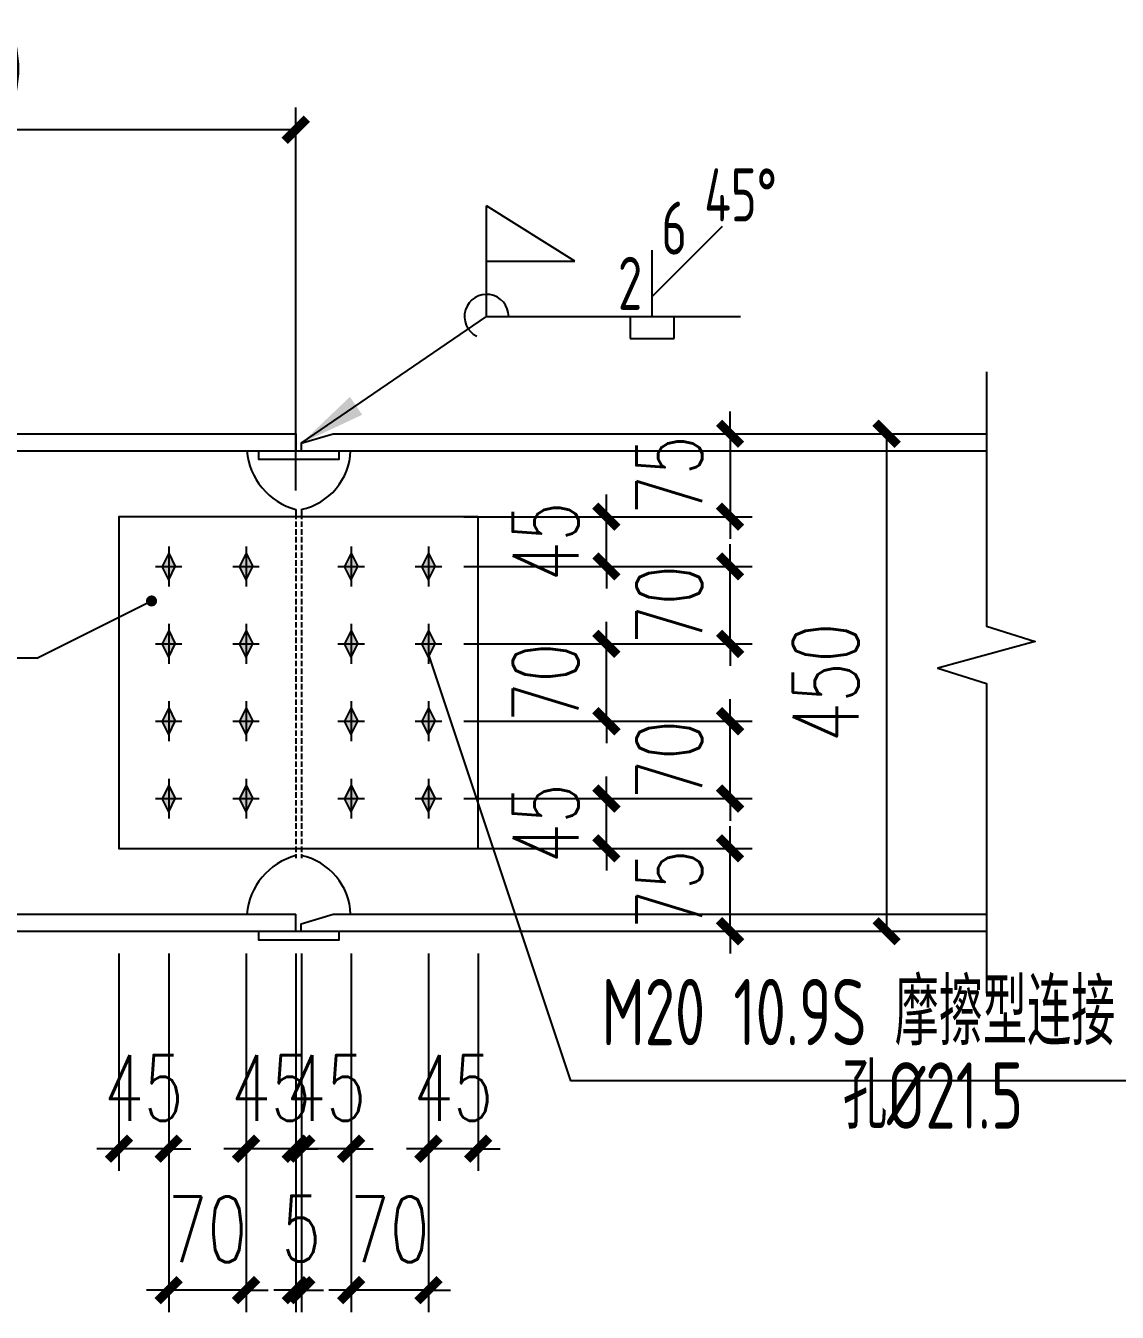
# Model space of a CAD drawing. Extents: x 177291 to 1288761, y 177638 to 322898.
# Drawn here: x 1248242 to 1253180, y 193000 to 198819 of the extents above; entities that cross this region are included whole.
import ezdxf
from ezdxf.enums import TextEntityAlignment as Align

# ---------------------------------------------------------------- set-up
doc = ezdxf.new("R2010")
doc.units = 0
doc.header["$LTSCALE"] = 1000
doc.linetypes.add('DASH', pattern=[0.35, 0.25, -0.1])
for name, color, linetype in [('AXIS', 3, 'Continuous'), ('BOLT', 251, 'Continuous'), ('GL', 150, 'Continuous'), ('GZ', 50, 'Continuous'), ('PZ', 202, 'Continuous'), ('TEXT', 7, 'Continuous'), ('WELD', 7, 'Continuous'), ('YCX', 90, 'Continuous')]:
    doc.layers.add(name, color=color, linetype=linetype)
doc.styles.add('_TCH_DIM_T3', font='SIMPLEX', dxfattribs={"width": 0.705882, "bigfont": 'GBCBIG'})
doc.styles.get("Standard").update_dxf_attribs({"font": 'gbenor.shx', "bigfont": 'gbcbig.shx'})
doc.styles.add('TSSD_Label', font='tssdeng.shx', dxfattribs={"width": 0.7, "bigfont": 'hztxt.shx'})
doc.styles.add('标准字体', font='tssdeng.shx', dxfattribs={"width": 0.7, "bigfont": 'tssdchn.shx'})
doc.dimstyles.new('TCH_100_5', dxfattribs={"dimtxt": 297.5, "dimasz": 100, "dimexe": 100, "dimexo": 100, "dimgap": 126.25, "dimtad": 1, "dimdec": 0, "dimlfac": 0.2, "dimzin": 0, "dimdsep": 46, "dimtxsty": '_TCH_DIM_T3', "dimblk": 'ARCHTICK', "dimcen": 0.09, "dimclrd": 126, "dimclre": 126, "dimclrt": 7, "dimazin": 2, "dimtfac": 1, "dimtdec": 0, "dimtix": 1, "dimtmove": 2, "dimatfit": 3, "dimfxl": 1, "dimtolj": 1, "dimtzin": 0, "dimarcsym": 0})
doc.dimstyles.new('TSSD_LEADER_STYLE_300.0', dxfattribs={"dimtxt": 0.18, "dimasz": 300, "dimexe": 0.18, "dimexo": 0.0625, "dimgap": 0.09, "dimtad": 0, "dimtih": 1, "dimtoh": 1, "dimdec": 4, "dimzin": 0, "dimdsep": 46, "dimtxsty": 'Standard', "dimcen": 0.09, "dimadec": 0, "dimazin": 0, "dimtfac": 1, "dimtdec": 4, "dimtofl": 0, "dimtmove": 0, "dimatfit": 3, "dimfxl": 1, "dimtolj": 1, "dimtzin": 0, "dimarcsym": 0})

# ---------------------------------------------------------------- blocks, each defined once
blk = doc.blocks.new('_WELD002')
at = {"color": 0, "linetype": 'ByBlock'}
for p, q in [((0.5, 1), (0, 1)), ((0.5, 0), (0.5, 1)), ((0, 0), (0.5, 0))]:
    blk.add_line(p, q, dxfattribs=at)
blk = doc.blocks.new('_WELD008')
at = {"color": 0, "linetype": 'ByBlock'}
for p, q in [((0, 0.3), (1.061, 1.361)), ((0, 0), (0, 1))]:
    blk.add_line(p, q, dxfattribs=at)
for tag, p in [('C', (1.286, 1.416)), ('B', (0.288, 0.856)), ('A', (-0.303, -0.009))]:
    blk.add_attdef(tag, text='', height=0.8, dxfattribs=at).set_placement(p, align=Align.CENTER)
blk = doc.blocks.new('_WELD001')
at = {"linetype": 'ByBlock'}
h = blk.add_hatch(color=0, dxfattribs=at)
h.paths.add_polyline_path([(0.8, 0.5), (0, 1), (0, 0.5)], flags=16)
edge = h.paths.add_edge_path()
edge.add_line((0.8, 0.5), (0, 1))
edge.add_line((0, 0.5), (0.8, 0.5))
edge.add_line((0, 0), (0, 1))
at = {"color": 0, "linetype": 'ByBlock'}
for p, q in [((0, 0), (0, 1)), ((0.8, 0.5), (0, 1)), ((0, 0.5), (0.8, 0.5))]:
    blk.add_line(p, q, dxfattribs=at)
blk = doc.blocks.new('_ArchTick')
at = {"color": 0, "linetype": 'ByBlock', "const_width": 0.4}
blk.add_lwpolyline([(-0.5, -0.5), (0.5, 0.5)], dxfattribs=at)
blk = doc.blocks.new('*D1303')
at = {"layer": 'AXIS', "color": 126, "linetype": 'ByBlock', "lineweight": -2, "transparency": 16777216}
for p, q in [((1250063.6, 194623.4), (1250063.6, 193640)), ((1250288.6, 194623.4), (1250288.6, 193640)), ((1250063.6, 193740), (1249963.6, 193740)), ((1250288.6, 193740), (1250063.6, 193740)), ((1250288.6, 193740), (1250388.6, 193740))]:
    blk.add_line(p, q, dxfattribs=at)
at = {"layer": 'Defpoints', "color": 0, "linetype": 'ByBlock', "transparency": 16777216}
for p in [(1250063.6, 194723.4), (1250288.6, 194723.4), (1250063.6, 193740)]:
    blk.add_point(p, dxfattribs=at)
at = {"layer": 'AXIS', "color": 126, "linetype": 'ByBlock', "lineweight": -2, "transparency": 16777216, "xscale": 100, "yscale": 100, "zscale": 100}
blk.add_blockref('_ArchTick', (1250063.6, 193740), dxfattribs=at)
at = {"layer": 'AXIS', "color": 126, "linetype": 'ByBlock', "lineweight": -2, "transparency": 16777216, "xscale": 100, "yscale": 100, "zscale": 100, "rotation": 180}
blk.add_blockref('_ArchTick', (1250288.6, 193740), dxfattribs=at)
at = {"layer": 'AXIS', "color": 7, "linetype": 'ByBlock', "transparency": 16777216, "insert": (1250176.1, 194015), "char_height": 297.5, "attachment_point": 5, "style": '_TCH_DIM_T3'}
blk.add_mtext('\\A1;45', dxfattribs=at)
blk = doc.blocks.new('*D1304')
at = {"layer": 'AXIS', "color": 126, "linetype": 'ByBlock', "lineweight": -2, "transparency": 16777216}
for p, q in [((1249713.6, 194623.4), (1249713.6, 193000.3)), ((1250063.6, 194623.4), (1250063.6, 193000.3)), ((1249713.6, 193100.3), (1249613.6, 193100.3)), ((1250063.6, 193100.3), (1249713.6, 193100.3)), ((1250063.6, 193100.3), (1250163.6, 193100.3))]:
    blk.add_line(p, q, dxfattribs=at)
at = {"layer": 'Defpoints', "color": 0, "linetype": 'ByBlock', "transparency": 16777216}
for p in [(1249713.6, 194723.4), (1250063.6, 194723.4), (1249713.6, 193100.3)]:
    blk.add_point(p, dxfattribs=at)
at = {"layer": 'AXIS', "color": 126, "linetype": 'ByBlock', "lineweight": -2, "transparency": 16777216, "xscale": 100, "yscale": 100, "zscale": 100}
blk.add_blockref('_ArchTick', (1249713.6, 193100.3), dxfattribs=at)
at = {"layer": 'AXIS', "color": 126, "linetype": 'ByBlock', "lineweight": -2, "transparency": 16777216, "xscale": 100, "yscale": 100, "zscale": 100, "rotation": 180}
blk.add_blockref('_ArchTick', (1250063.6, 193100.3), dxfattribs=at)
at = {"layer": 'AXIS', "color": 7, "linetype": 'ByBlock', "transparency": 16777216, "insert": (1249888.6, 193375.3), "char_height": 297.5, "attachment_point": 5, "style": '_TCH_DIM_T3'}
blk.add_mtext('\\A1;70', dxfattribs=at)
blk = doc.blocks.new('*D1305')
at = {"layer": 'AXIS', "color": 126, "linetype": 'ByBlock', "lineweight": -2, "transparency": 16777216}
for p, q in [((1249488.6, 194623.4), (1249488.6, 193640)), ((1249713.6, 194623.4), (1249713.6, 193640)), ((1249488.6, 193740), (1249388.6, 193740)), ((1249713.6, 193740), (1249488.6, 193740)), ((1249713.6, 193740), (1249813.6, 193740))]:
    blk.add_line(p, q, dxfattribs=at)
at = {"layer": 'Defpoints', "color": 0, "linetype": 'ByBlock', "transparency": 16777216}
for p in [(1249488.6, 194723.4), (1249713.6, 194723.4), (1249488.6, 193740)]:
    blk.add_point(p, dxfattribs=at)
at = {"layer": 'AXIS', "color": 126, "linetype": 'ByBlock', "lineweight": -2, "transparency": 16777216, "xscale": 100, "yscale": 100, "zscale": 100}
blk.add_blockref('_ArchTick', (1249488.6, 193740), dxfattribs=at)
at = {"layer": 'AXIS', "color": 126, "linetype": 'ByBlock', "lineweight": -2, "transparency": 16777216, "xscale": 100, "yscale": 100, "zscale": 100, "rotation": 180}
blk.add_blockref('_ArchTick', (1249713.6, 193740), dxfattribs=at)
at = {"layer": 'AXIS', "color": 7, "linetype": 'ByBlock', "transparency": 16777216, "insert": (1249601.1, 194015), "char_height": 297.5, "attachment_point": 5, "style": '_TCH_DIM_T3'}
blk.add_mtext('\\A1;45', dxfattribs=at)
blk = doc.blocks.new('*D1306')
at = {"layer": 'AXIS', "color": 126, "linetype": 'ByBlock', "lineweight": -2, "transparency": 16777216}
for p, q in [((1249463.4, 194623.4), (1249463.4, 193000.3)), ((1249488.6, 194623.4), (1249488.6, 193000.3)), ((1249463.4, 193100.3), (1249363.4, 193100.3)), ((1249488.6, 193100.3), (1249463.4, 193100.3)), ((1249488.6, 193100.3), (1249588.6, 193100.3))]:
    blk.add_line(p, q, dxfattribs=at)
at = {"layer": 'Defpoints', "color": 0, "linetype": 'ByBlock', "transparency": 16777216}
for p in [(1249463.4, 194723.4), (1249488.6, 194723.4), (1249463.4, 193100.3)]:
    blk.add_point(p, dxfattribs=at)
at = {"layer": 'AXIS', "color": 126, "linetype": 'ByBlock', "lineweight": -2, "transparency": 16777216, "xscale": 100, "yscale": 100, "zscale": 100}
blk.add_blockref('_ArchTick', (1249463.4, 193100.3), dxfattribs=at)
at = {"layer": 'AXIS', "color": 126, "linetype": 'ByBlock', "lineweight": -2, "transparency": 16777216, "xscale": 100, "yscale": 100, "zscale": 100, "rotation": 180}
blk.add_blockref('_ArchTick', (1249488.6, 193100.3), dxfattribs=at)
at = {"layer": 'AXIS', "color": 7, "linetype": 'ByBlock', "transparency": 16777216, "insert": (1249488.6, 193378.3), "char_height": 297.5, "attachment_point": 5, "style": '_TCH_DIM_T3'}
blk.add_mtext('\\A1;5', dxfattribs=at)
blk = doc.blocks.new('*D1307')
at = {"layer": 'AXIS', "color": 126, "linetype": 'ByBlock', "lineweight": -2, "transparency": 16777216}
for p, q in [((1249238.4, 194623.4), (1249238.4, 193640)), ((1249463.4, 194623.4), (1249463.4, 193640)), ((1249238.4, 193740), (1249138.4, 193740)), ((1249463.4, 193740), (1249238.4, 193740)), ((1249463.4, 193740), (1249563.4, 193740))]:
    blk.add_line(p, q, dxfattribs=at)
at = {"layer": 'Defpoints', "color": 0, "linetype": 'ByBlock', "transparency": 16777216}
for p in [(1249238.4, 194723.4), (1249463.4, 194723.4), (1249238.4, 193740)]:
    blk.add_point(p, dxfattribs=at)
at = {"layer": 'AXIS', "color": 126, "linetype": 'ByBlock', "lineweight": -2, "transparency": 16777216, "xscale": 100, "yscale": 100, "zscale": 100}
blk.add_blockref('_ArchTick', (1249238.4, 193740), dxfattribs=at)
at = {"layer": 'AXIS', "color": 126, "linetype": 'ByBlock', "lineweight": -2, "transparency": 16777216, "xscale": 100, "yscale": 100, "zscale": 100, "rotation": 180}
blk.add_blockref('_ArchTick', (1249463.4, 193740), dxfattribs=at)
at = {"layer": 'AXIS', "color": 7, "linetype": 'ByBlock', "transparency": 16777216, "insert": (1249350.9, 194015), "char_height": 297.5, "attachment_point": 5, "style": '_TCH_DIM_T3'}
blk.add_mtext('\\A1;45', dxfattribs=at)
blk = doc.blocks.new('*D1308')
at = {"layer": 'AXIS', "color": 126, "linetype": 'ByBlock', "lineweight": -2, "transparency": 16777216}
for p, q in [((1248888.4, 194623.4), (1248888.4, 193000.3)), ((1249238.4, 194623.4), (1249238.4, 193000.3)), ((1248888.4, 193100.3), (1248788.4, 193100.3)), ((1249238.4, 193100.3), (1248888.4, 193100.3)), ((1249238.4, 193100.3), (1249338.4, 193100.3))]:
    blk.add_line(p, q, dxfattribs=at)
at = {"layer": 'Defpoints', "color": 0, "linetype": 'ByBlock', "transparency": 16777216}
for p in [(1248888.4, 194723.4), (1249238.4, 194723.4), (1248888.4, 193100.3)]:
    blk.add_point(p, dxfattribs=at)
at = {"layer": 'AXIS', "color": 126, "linetype": 'ByBlock', "lineweight": -2, "transparency": 16777216, "xscale": 100, "yscale": 100, "zscale": 100}
blk.add_blockref('_ArchTick', (1248888.4, 193100.3), dxfattribs=at)
at = {"layer": 'AXIS', "color": 126, "linetype": 'ByBlock', "lineweight": -2, "transparency": 16777216, "xscale": 100, "yscale": 100, "zscale": 100, "rotation": 180}
blk.add_blockref('_ArchTick', (1249238.4, 193100.3), dxfattribs=at)
at = {"layer": 'AXIS', "color": 7, "linetype": 'ByBlock', "transparency": 16777216, "insert": (1249063.4, 193375.3), "char_height": 297.5, "attachment_point": 5, "style": '_TCH_DIM_T3'}
blk.add_mtext('\\A1;70', dxfattribs=at)
blk = doc.blocks.new('*D1309')
at = {"layer": 'AXIS', "color": 126, "linetype": 'ByBlock', "lineweight": -2, "transparency": 16777216}
for p, q in [((1248663.4, 194623.4), (1248663.4, 193640)), ((1248888.4, 194623.4), (1248888.4, 193640)), ((1248663.4, 193740), (1248563.4, 193740)), ((1248888.4, 193740), (1248663.4, 193740)), ((1248888.4, 193740), (1248988.4, 193740))]:
    blk.add_line(p, q, dxfattribs=at)
at = {"layer": 'Defpoints', "color": 0, "linetype": 'ByBlock', "transparency": 16777216}
for p in [(1248663.4, 194723.4), (1248888.4, 194723.4), (1248663.4, 193740)]:
    blk.add_point(p, dxfattribs=at)
at = {"layer": 'AXIS', "color": 126, "linetype": 'ByBlock', "lineweight": -2, "transparency": 16777216, "xscale": 100, "yscale": 100, "zscale": 100}
blk.add_blockref('_ArchTick', (1248663.4, 193740), dxfattribs=at)
at = {"layer": 'AXIS', "color": 126, "linetype": 'ByBlock', "lineweight": -2, "transparency": 16777216, "xscale": 100, "yscale": 100, "zscale": 100, "rotation": 180}
blk.add_blockref('_ArchTick', (1248888.4, 193740), dxfattribs=at)
at = {"layer": 'AXIS', "color": 7, "linetype": 'ByBlock', "transparency": 16777216, "insert": (1248775.9, 194015), "char_height": 297.5, "attachment_point": 5, "style": '_TCH_DIM_T3'}
blk.add_mtext('\\A1;45', dxfattribs=at)
blk = doc.blocks.new('*D1310')
at = {"layer": 'AXIS', "color": 126, "linetype": 'ByBlock', "lineweight": -2, "transparency": 16777216}
for p, q in [((1246463.4, 197476.8), (1246463.4, 198448.5)), ((1249463.4, 196716.4), (1249463.4, 198448.5)), ((1249463.4, 198348.5), (1246463.4, 198348.5))]:
    blk.add_line(p, q, dxfattribs=at)
at = {"layer": 'Defpoints', "color": 0, "linetype": 'ByBlock', "transparency": 16777216}
for p in [(1246463.4, 198348.5), (1246463.4, 197376.8), (1249463.4, 196616.4)]:
    blk.add_point(p, dxfattribs=at)
at = {"layer": 'AXIS', "color": 126, "linetype": 'ByBlock', "lineweight": -2, "transparency": 16777216, "xscale": 100, "yscale": 100, "zscale": 100, "rotation": 180}
blk.add_blockref('_ArchTick', (1246463.4, 198348.5), dxfattribs=at)
at = {"layer": 'AXIS', "color": 126, "linetype": 'ByBlock', "lineweight": -2, "transparency": 16777216, "xscale": 100, "yscale": 100, "zscale": 100}
blk.add_blockref('_ArchTick', (1249463.4, 198348.5), dxfattribs=at)
at = {"layer": 'AXIS', "color": 7, "linetype": 'ByBlock', "transparency": 16777216, "insert": (1247963.4, 198623.5), "char_height": 297.5, "attachment_point": 5, "style": '_TCH_DIM_T3'}
blk.add_mtext('\\A1;600', dxfattribs=at)
blk = doc.blocks.new('*D1351')
at = {"layer": 'AXIS', "color": 126, "linetype": 'ByBlock', "lineweight": -2, "transparency": 16777216}
for p, q in [((1250792.4, 196973.4), (1252235.9, 196973.4)), ((1252135.9, 196973.4), (1252135.9, 194723.4)), ((1250792.4, 194723.4), (1252235.9, 194723.4))]:
    blk.add_line(p, q, dxfattribs=at)
at = {"layer": 'Defpoints', "color": 0, "linetype": 'ByBlock', "transparency": 16777216}
for p in [(1250692.4, 196973.4), (1250692.4, 194723.4), (1252135.9, 194723.4)]:
    blk.add_point(p, dxfattribs=at)
at = {"layer": 'AXIS', "color": 126, "linetype": 'ByBlock', "lineweight": -2, "transparency": 16777216, "xscale": 100, "yscale": 100, "zscale": 100}
for p, rotation in [((1252135.9, 196973.4), 90), ((1252135.9, 194723.4), 270)]:
    blk.add_blockref('_ArchTick', p, dxfattribs=dict(at, rotation=rotation))
at = {"layer": 'AXIS', "color": 7, "linetype": 'ByBlock', "transparency": 16777216, "insert": (1251860.9, 195848.4), "char_height": 297.5, "attachment_point": 5, "rotation": 90, "style": '_TCH_DIM_T3'}
blk.add_mtext('\\A1;450', dxfattribs=at)
blk = doc.blocks.new('*D1352')
at = {"layer": 'AXIS', "color": 126, "linetype": 'ByBlock', "lineweight": -2, "transparency": 16777216}
for p, q in [((1250868.6, 195323.4), (1250868.6, 195423.4)), ((1250223.6, 195323.4), (1250968.6, 195323.4)), ((1250868.6, 195098.4), (1250868.6, 195323.4)), ((1250196.8, 195098.4), (1250968.6, 195098.4)), ((1250868.6, 195098.4), (1250868.6, 194998.4))]:
    blk.add_line(p, q, dxfattribs=at)
at = {"layer": 'Defpoints', "color": 0, "linetype": 'ByBlock', "transparency": 16777216}
for p in [(1250123.6, 195323.4), (1250868.6, 195323.4), (1250096.8, 195098.4)]:
    blk.add_point(p, dxfattribs=at)
at = {"layer": 'AXIS', "color": 126, "linetype": 'ByBlock', "lineweight": -2, "transparency": 16777216, "xscale": 100, "yscale": 100, "zscale": 100}
for p, rotation in [((1250868.6, 195323.4), 270), ((1250868.6, 195098.4), 90)]:
    blk.add_blockref('_ArchTick', p, dxfattribs=dict(at, rotation=rotation))
at = {"layer": 'AXIS', "color": 7, "linetype": 'ByBlock', "transparency": 16777216, "insert": (1250593.6, 195210.9), "char_height": 297.5, "attachment_point": 5, "rotation": 90, "style": '_TCH_DIM_T3'}
blk.add_mtext('\\A1;45', dxfattribs=at)
blk = doc.blocks.new('*D1353')
at = {"layer": 'AXIS', "color": 126, "linetype": 'ByBlock', "lineweight": -2, "transparency": 16777216}
for p, q in [((1251428.1, 195673.4), (1251428.1, 195773.4)), ((1250223.6, 195673.4), (1251528.1, 195673.4)), ((1251428.1, 195323.4), (1251428.1, 195673.4)), ((1250223.6, 195323.4), (1251528.1, 195323.4)), ((1251428.1, 195323.4), (1251428.1, 195223.4))]:
    blk.add_line(p, q, dxfattribs=at)
at = {"layer": 'Defpoints', "color": 0, "linetype": 'ByBlock', "transparency": 16777216}
for p in [(1250123.6, 195673.4), (1251428.1, 195673.4), (1250123.6, 195323.4)]:
    blk.add_point(p, dxfattribs=at)
at = {"layer": 'AXIS', "color": 126, "linetype": 'ByBlock', "lineweight": -2, "transparency": 16777216, "xscale": 100, "yscale": 100, "zscale": 100}
for p, rotation in [((1251428.1, 195673.4), 270), ((1251428.1, 195323.4), 90)]:
    blk.add_blockref('_ArchTick', p, dxfattribs=dict(at, rotation=rotation))
at = {"layer": 'AXIS', "color": 7, "linetype": 'ByBlock', "transparency": 16777216, "insert": (1251153.1, 195498.4), "char_height": 297.5, "attachment_point": 5, "rotation": 90, "style": '_TCH_DIM_T3'}
blk.add_mtext('\\A1;70', dxfattribs=at)
blk = doc.blocks.new('*D1354')
at = {"layer": 'AXIS', "color": 126, "linetype": 'ByBlock', "lineweight": -2, "transparency": 16777216}
for p, q in [((1250868.6, 196023.4), (1250868.6, 196123.4)), ((1250223.6, 196023.4), (1250968.6, 196023.4)), ((1250868.6, 195673.4), (1250868.6, 196023.4)), ((1250223.6, 195673.4), (1250968.6, 195673.4)), ((1250868.6, 195673.4), (1250868.6, 195573.4))]:
    blk.add_line(p, q, dxfattribs=at)
at = {"layer": 'Defpoints', "color": 0, "linetype": 'ByBlock', "transparency": 16777216}
for p in [(1250123.6, 196023.4), (1250868.6, 196023.4), (1250123.6, 195673.4)]:
    blk.add_point(p, dxfattribs=at)
at = {"layer": 'AXIS', "color": 126, "linetype": 'ByBlock', "lineweight": -2, "transparency": 16777216, "xscale": 100, "yscale": 100, "zscale": 100}
for p, rotation in [((1250868.6, 196023.4), 270), ((1250868.6, 195673.4), 90)]:
    blk.add_blockref('_ArchTick', p, dxfattribs=dict(at, rotation=rotation))
at = {"layer": 'AXIS', "color": 7, "linetype": 'ByBlock', "transparency": 16777216, "insert": (1250593.6, 195848.4), "char_height": 297.5, "attachment_point": 5, "rotation": 90, "style": '_TCH_DIM_T3'}
blk.add_mtext('\\A1;70', dxfattribs=at)
blk = doc.blocks.new('*D1355')
at = {"layer": 'AXIS', "color": 126, "linetype": 'ByBlock', "lineweight": -2, "transparency": 16777216}
for p, q in [((1251428.1, 196373.4), (1251428.1, 196473.4)), ((1250223.6, 196373.4), (1251528.1, 196373.4)), ((1251428.1, 196023.4), (1251428.1, 196373.4)), ((1250223.6, 196023.4), (1251528.1, 196023.4)), ((1251428.1, 196023.4), (1251428.1, 195923.4))]:
    blk.add_line(p, q, dxfattribs=at)
at = {"layer": 'Defpoints', "color": 0, "linetype": 'ByBlock', "transparency": 16777216}
for p in [(1250123.6, 196373.4), (1251428.1, 196373.4), (1250123.6, 196023.4)]:
    blk.add_point(p, dxfattribs=at)
at = {"layer": 'AXIS', "color": 126, "linetype": 'ByBlock', "lineweight": -2, "transparency": 16777216, "xscale": 100, "yscale": 100, "zscale": 100}
for p, rotation in [((1251428.1, 196373.4), 270), ((1251428.1, 196023.4), 90)]:
    blk.add_blockref('_ArchTick', p, dxfattribs=dict(at, rotation=rotation))
at = {"layer": 'AXIS', "color": 7, "linetype": 'ByBlock', "transparency": 16777216, "insert": (1251153.1, 196198.4), "char_height": 297.5, "attachment_point": 5, "rotation": 90, "style": '_TCH_DIM_T3'}
blk.add_mtext('\\A1;70', dxfattribs=at)
blk = doc.blocks.new('*D1356')
at = {"layer": 'AXIS', "color": 126, "linetype": 'ByBlock', "lineweight": -2, "transparency": 16777216}
for p, q in [((1250868.6, 196598.4), (1250868.6, 196698.4)), ((1250223.6, 196598.4), (1250968.6, 196598.4)), ((1250868.6, 196373.4), (1250868.6, 196598.4)), ((1250223.6, 196373.4), (1250968.6, 196373.4)), ((1250868.6, 196373.4), (1250868.6, 196273.4))]:
    blk.add_line(p, q, dxfattribs=at)
at = {"layer": 'Defpoints', "color": 0, "linetype": 'ByBlock', "transparency": 16777216}
for p in [(1250123.6, 196598.4), (1250868.6, 196598.4), (1250123.6, 196373.4)]:
    blk.add_point(p, dxfattribs=at)
at = {"layer": 'AXIS', "color": 126, "linetype": 'ByBlock', "lineweight": -2, "transparency": 16777216, "xscale": 100, "yscale": 100, "zscale": 100}
for p, rotation in [((1250868.6, 196598.4), 270), ((1250868.6, 196373.4), 90)]:
    blk.add_blockref('_ArchTick', p, dxfattribs=dict(at, rotation=rotation))
at = {"layer": 'AXIS', "color": 7, "linetype": 'ByBlock', "transparency": 16777216, "insert": (1250593.6, 196485.9), "char_height": 297.5, "attachment_point": 5, "rotation": 90, "style": '_TCH_DIM_T3'}
blk.add_mtext('\\A1;45', dxfattribs=at)
blk = doc.blocks.new('*D1357')
at = {"layer": 'AXIS', "color": 126, "linetype": 'ByBlock', "lineweight": -2, "transparency": 16777216}
for p, q in [((1251428.1, 196973.4), (1251428.1, 197073.4)), ((1250223.6, 196973.4), (1251528.1, 196973.4)), ((1251428.1, 196973.4), (1251428.1, 196598.4)), ((1250223.6, 196598.4), (1251528.1, 196598.4)), ((1251428.1, 196598.4), (1251428.1, 196498.4))]:
    blk.add_line(p, q, dxfattribs=at)
at = {"layer": 'Defpoints', "color": 0, "linetype": 'ByBlock', "transparency": 16777216}
for p in [(1250123.6, 196973.4), (1250123.6, 196598.4), (1251428.1, 196598.4)]:
    blk.add_point(p, dxfattribs=at)
at = {"layer": 'AXIS', "color": 126, "linetype": 'ByBlock', "lineweight": -2, "transparency": 16777216, "xscale": 100, "yscale": 100, "zscale": 100}
for p, rotation in [((1251428.1, 196973.4), 270), ((1251428.1, 196598.4), 90)]:
    blk.add_blockref('_ArchTick', p, dxfattribs=dict(at, rotation=rotation))
at = {"layer": 'AXIS', "color": 7, "linetype": 'ByBlock', "transparency": 16777216, "insert": (1251153.1, 196785.9), "char_height": 297.5, "attachment_point": 5, "rotation": 90, "style": '_TCH_DIM_T3'}
blk.add_mtext('\\A1;75', dxfattribs=at)
blk = doc.blocks.new('*D1358')
at = {"layer": 'AXIS', "color": 126, "linetype": 'ByBlock', "lineweight": -2, "transparency": 16777216}
for p, q in [((1251428.1, 195098.4), (1251428.1, 195198.4)), ((1250223.6, 195098.4), (1251528.1, 195098.4)), ((1251428.1, 194723.4), (1251428.1, 195098.4)), ((1250223.6, 194723.4), (1251528.1, 194723.4)), ((1251428.1, 194723.4), (1251428.1, 194623.4))]:
    blk.add_line(p, q, dxfattribs=at)
at = {"layer": 'Defpoints', "color": 0, "linetype": 'ByBlock', "transparency": 16777216}
for p in [(1250123.6, 195098.4), (1251428.1, 195098.4), (1250123.6, 194723.4)]:
    blk.add_point(p, dxfattribs=at)
at = {"layer": 'AXIS', "color": 126, "linetype": 'ByBlock', "lineweight": -2, "transparency": 16777216, "xscale": 100, "yscale": 100, "zscale": 100}
for p, rotation in [((1251428.1, 195098.4), 270), ((1251428.1, 194723.4), 90)]:
    blk.add_blockref('_ArchTick', p, dxfattribs=dict(at, rotation=rotation))
at = {"layer": 'AXIS', "color": 7, "linetype": 'ByBlock', "transparency": 16777216, "insert": (1251153.1, 194910.9), "char_height": 297.5, "attachment_point": 5, "rotation": 90, "style": '_TCH_DIM_T3'}
blk.add_mtext('\\A1;75', dxfattribs=at)

msp = doc.modelspace()

# ---------------------------------------------------------------- hatches: boundary and pattern name
at = {"layer": 'BOLT'}
for points in [[(1248888.44, 196433.38), (1248858.44, 196373.38), (1248888.44, 196313.38), (1248918.44, 196373.38)], [(1249238.44, 196433.38), (1249208.44, 196373.38), (1249238.44, 196313.38), (1249268.44, 196373.38)], [(1249713.62, 196433.38), (1249683.62, 196373.38), (1249713.62, 196313.38), (1249743.62, 196373.38)], [(1250063.62, 196433.38), (1250033.62, 196373.38), (1250063.62, 196313.38), (1250093.62, 196373.38)], [(1248888.44, 196083.38), (1248858.44, 196023.38), (1248888.44, 195963.38), (1248918.44, 196023.38)], [(1249238.44, 196083.38), (1249208.44, 196023.38), (1249238.44, 195963.38), (1249268.44, 196023.38)], [(1249713.62, 196083.38), (1249683.62, 196023.38), (1249713.62, 195963.38), (1249743.62, 196023.38)], [(1250063.62, 196083.38), (1250033.62, 196023.38), (1250063.62, 195963.38), (1250093.62, 196023.38)], [(1248888.44, 195733.38), (1248858.44, 195673.38), (1248888.44, 195613.38), (1248918.44, 195673.38)], [(1249238.44, 195733.38), (1249208.44, 195673.38), (1249238.44, 195613.38), (1249268.44, 195673.38)], [(1249713.62, 195733.38), (1249683.62, 195673.38), (1249713.62, 195613.38), (1249743.62, 195673.38)], [(1250063.62, 195733.38), (1250033.62, 195673.38), (1250063.62, 195613.38), (1250093.62, 195673.38)], [(1248888.44, 195383.38), (1248858.44, 195323.38), (1248888.44, 195263.38), (1248918.44, 195323.38)], [(1249238.44, 195383.38), (1249208.44, 195323.38), (1249238.44, 195263.38), (1249268.44, 195323.38)], [(1249713.62, 195383.38), (1249683.62, 195323.38), (1249713.62, 195263.38), (1249743.62, 195323.38)], [(1250063.62, 195383.38), (1250033.62, 195323.38), (1250063.62, 195263.38), (1250093.62, 195323.38)]]:
    msp.add_hatch(color=256, dxfattribs=at).paths.add_polyline_path(points)

# ---------------------------------------------------------------- linework, layer by layer
for p, q in [((1248888.44, 196433.38), (1248858.44, 196373.38)), ((1248888.44, 196463.38), (1248888.44, 196283.38)), ((1248888.44, 196433.38), (1248918.44, 196373.38)), ((1249238.44, 196433.38), (1249208.44, 196373.38)), ((1249238.44, 196463.38), (1249238.44, 196283.38)), ((1249238.44, 196433.38), (1249268.44, 196373.38)), ((1249713.62, 196433.38), (1249683.62, 196373.38)), ((1249713.62, 196463.38), (1249713.62, 196283.38)), ((1249713.62, 196433.38), (1249743.62, 196373.38)), ((1250063.62, 196433.38), (1250033.62, 196373.38)), ((1250063.62, 196463.38), (1250063.62, 196283.38)), ((1250063.62, 196433.38), (1250093.62, 196373.38)), ((1248828.44, 196373.38), (1248948.44, 196373.38)), ((1248888.44, 196313.38), (1248858.44, 196373.38)), ((1248888.44, 196313.38), (1248918.44, 196373.38)), ((1249178.44, 196373.38), (1249298.44, 196373.38)), ((1249238.44, 196313.38), (1249208.44, 196373.38)), ((1249238.44, 196313.38), (1249268.44, 196373.38)), ((1249653.62, 196373.38), (1249773.62, 196373.38)), ((1249713.62, 196313.38), (1249683.62, 196373.38)), ((1249713.62, 196313.38), (1249743.62, 196373.38)), ((1250003.62, 196373.38), (1250123.62, 196373.38)), ((1250063.62, 196313.38), (1250033.62, 196373.38)), ((1250063.62, 196313.38), (1250093.62, 196373.38)), ((1248888.44, 196083.38), (1248858.44, 196023.38)), ((1248888.44, 196113.38), (1248888.44, 195933.38)), ((1248888.44, 196083.38), (1248918.44, 196023.38)), ((1249238.44, 196083.38), (1249208.44, 196023.38)), ((1249238.44, 196113.38), (1249238.44, 195933.38)), ((1249238.44, 196083.38), (1249268.44, 196023.38)), ((1249713.62, 196083.38), (1249683.62, 196023.38)), ((1249713.62, 196113.38), (1249713.62, 195933.38)), ((1249713.62, 196083.38), (1249743.62, 196023.38)), ((1250063.62, 196083.38), (1250033.62, 196023.38)), ((1250063.62, 196113.38), (1250063.62, 195933.38)), ((1250063.62, 196083.38), (1250093.62, 196023.38)), ((1248828.44, 196023.38), (1248948.44, 196023.38)), ((1248888.44, 195963.38), (1248858.44, 196023.38)), ((1248888.44, 195963.38), (1248918.44, 196023.38)), ((1249178.44, 196023.38), (1249298.44, 196023.38)), ((1249238.44, 195963.38), (1249208.44, 196023.38)), ((1249238.44, 195963.38), (1249268.44, 196023.38)), ((1249653.62, 196023.38), (1249773.62, 196023.38)), ((1249713.62, 195963.38), (1249683.62, 196023.38)), ((1249713.62, 195963.38), (1249743.62, 196023.38)), ((1250003.62, 196023.38), (1250123.62, 196023.38)), ((1250063.62, 195963.38), (1250033.62, 196023.38)), ((1250063.62, 195963.38), (1250093.62, 196023.38)), ((1248888.44, 195763.38), (1248888.44, 195583.38)), ((1249238.44, 195763.38), (1249238.44, 195583.38)), ((1249713.62, 195763.38), (1249713.62, 195583.38)), ((1250063.62, 195763.38), (1250063.62, 195583.38)), ((1248888.44, 195733.38), (1248858.44, 195673.38)), ((1248888.44, 195733.38), (1248918.44, 195673.38)), ((1249238.44, 195733.38), (1249208.44, 195673.38)), ((1249238.44, 195733.38), (1249268.44, 195673.38)), ((1249713.62, 195733.38), (1249683.62, 195673.38)), ((1249713.62, 195733.38), (1249743.62, 195673.38)), ((1250063.62, 195733.38), (1250033.62, 195673.38)), ((1250063.62, 195733.38), (1250093.62, 195673.38)), ((1248828.44, 195673.38), (1248948.44, 195673.38)), ((1248888.44, 195613.38), (1248858.44, 195673.38)), ((1248888.44, 195613.38), (1248918.44, 195673.38)), ((1249178.44, 195673.38), (1249298.44, 195673.38)), ((1249238.44, 195613.38), (1249208.44, 195673.38)), ((1249238.44, 195613.38), (1249268.44, 195673.38)), ((1249653.62, 195673.38), (1249773.62, 195673.38)), ((1249713.62, 195613.38), (1249683.62, 195673.38)), ((1249713.62, 195613.38), (1249743.62, 195673.38)), ((1250003.62, 195673.38), (1250123.62, 195673.38)), ((1250063.62, 195613.38), (1250033.62, 195673.38)), ((1250063.62, 195613.38), (1250093.62, 195673.38)), ((1248888.44, 195413.38), (1248888.44, 195233.38)), ((1249238.44, 195413.38), (1249238.44, 195233.38)), ((1249713.62, 195413.38), (1249713.62, 195233.38)), ((1250063.62, 195413.38), (1250063.62, 195233.38)), ((1248888.44, 195383.38), (1248858.44, 195323.38)), ((1248888.44, 195383.38), (1248918.44, 195323.38)), ((1249238.44, 195383.38), (1249208.44, 195323.38)), ((1249238.44, 195383.38), (1249268.44, 195323.38)), ((1249713.62, 195383.38), (1249683.62, 195323.38)), ((1249713.62, 195383.38), (1249743.62, 195323.38)), ((1250063.62, 195383.38), (1250033.62, 195323.38)), ((1250063.62, 195383.38), (1250093.62, 195323.38)), ((1248828.44, 195323.38), (1248948.44, 195323.38)), ((1248888.44, 195263.38), (1248858.44, 195323.38)), ((1248888.44, 195263.38), (1248918.44, 195323.38)), ((1249178.44, 195323.38), (1249298.44, 195323.38)), ((1249238.44, 195263.38), (1249208.44, 195323.38)), ((1249238.44, 195263.38), (1249268.44, 195323.38)), ((1249653.62, 195323.38), (1249773.62, 195323.38)), ((1249713.62, 195263.38), (1249683.62, 195323.38)), ((1249713.62, 195263.38), (1249743.62, 195323.38)), ((1250003.62, 195323.38), (1250123.62, 195323.38)), ((1250063.62, 195263.38), (1250033.62, 195323.38)), ((1250063.62, 195263.38), (1250093.62, 195323.38))]:
    msp.add_line(p, q, dxfattribs=at)
at = {"layer": 'GL'}
for p, q in [((1249488.44, 196930.49), (1249632.85, 196973.38)), ((1249632.85, 196973.38), (1252587.72, 196973.38)), ((1249488.44, 196930.49), (1249488.44, 196896.71)), ((1249488.44, 196896.71), (1252587.72, 196896.71)), ((1249488.62, 196630.93), (1249488.62, 196611.76)), ((1249488.44, 194757.16), (1249632.85, 194800.05)), ((1249488.44, 194723.38), (1249488.44, 194757.16)), ((1249632.85, 194800.05), (1252587.72, 194800.05)), ((1249488.44, 194723.38), (1252587.72, 194723.38))]:
    msp.add_line(p, q, dxfattribs=at)
msp.add_lwpolyline([(1252587.72, 197253.38), (1252587.72, 196103.38), (1252807.72, 196033.38), (1252367.72, 195913.38), (1252587.72, 195843.38), (1252587.72, 194443.38)], dxfattribs=at)
for points in [[(1249658.25, 196896.71), (1249658.25, 196856.71), (1249296.78, 196856.71), (1249296.78, 196896.71)], [(1249658.25, 194723.38), (1249658.25, 194683.38), (1249296.78, 194683.38), (1249296.78, 194723.38)]]:
    msp.add_lwpolyline(points, close=True, dxfattribs=at)
for centre, start, end in [((1249429.46, 196907.09), 282.056439, 357.894179), ((1249429.46, 194789.67), 2.105821, 77.943561)]:
    msp.add_arc(centre, 282.39, start, end, dxfattribs=at)
at = {"layer": 'GZ'}
for p, q in [((1247113.44, 196973.38), (1249463.44, 196973.38)), ((1249463.44, 196973.38), (1249463.44, 196896.71)), ((1247113.44, 196896.71), (1249463.44, 196896.71)), ((1249463.44, 196630.93), (1249463.44, 196611.76)), ((1247113.44, 194800.05), (1249463.44, 194800.05)), ((1249463.44, 194723.38), (1249463.44, 194800.05)), ((1247113.44, 194723.38), (1249463.44, 194723.38))]:
    msp.add_line(p, q, dxfattribs=at)
at = {"layer": 'GZ', "linetype": 'DASH', "ltscale": 0.1}
msp.add_line((1249463.44, 196611.76), (1249463.44, 195053.96), dxfattribs=at)
at = {"layer": 'GZ', "color": 5, "linetype": 'DASH', "ltscale": 0.1}
msp.add_line((1249488.62, 196611.76), (1249488.62, 195053.96), dxfattribs=at)
at = {"layer": 'GZ'}
for centre, start, end in [((1249542.55, 196922.63), 184.918676, 254.825979), ((1249542.55, 194774.13), 105.174021, 175.081324)]:
    msp.add_arc(centre, 302.24, start, end, dxfattribs=at)
at = {"layer": 'PZ'}
msp.add_lwpolyline([(1250288.62, 196598.38), (1248663.44, 196598.38), (1248663.44, 195098.38), (1250288.62, 195098.38)], close=True, dxfattribs=at)
at = {"layer": 'WELD'}
msp.add_line((1250326.51, 197503.76), (1251475.62, 197503.76), dxfattribs=at)
msp.add_arc((1250326.51, 197503.76), 100, 0, 243.380567, dxfattribs=at)
at = {"layer": 'YCX'}
for p, q in [((1248292.58, 195957.92), (1248810.82, 196217.15)), ((1250063.62, 195973.38), (1250706.29, 194046.42)), ((1248292.58, 195957.92), (1247535.08, 195957.92)), ((1253288.21, 194046.42), (1250706.29, 194046.42))]:
    msp.add_line(p, q, dxfattribs=at)
at = {"layer": 'YCX', "const_width": 25}
msp.add_lwpolyline([(1248823.32, 196217.15, -1), (1248798.32, 196217.15, -1)], format="xyb", close=True, dxfattribs=at)

# ---------------------------------------------------------------- block references
at = {"layer": 'WELD'}
ref = msp.add_blockref('_WELD008', (1251075.62, 197503.76), dxfattribs=dict(at, xscale=300.0000001500005, yscale=300.0000001500005, zscale=300.0000001500005))
ref.add_attrib('6', '6', dxfattribs={"height": 240, "style": 'TSSD_Label', "width": 0.7}).set_placement((1251175.62, 197903.76), align=Align.MIDDLE_CENTER)
ref.add_attrib('2', '2', dxfattribs={"height": 240, "style": 'TSSD_Label', "width": 0.7}).set_placement((1250975.62, 197653.76), align=Align.MIDDLE_CENTER)
ref.add_attrib('45%%d', '45%%d', dxfattribs={"height": 240, "style": 'TSSD_Label', "width": 0.7}).set_placement((1251475.62, 198053.76), align=Align.MIDDLE_CENTER)
at = {"layer": 'WELD', "xscale": 500.0000002500008, "yscale": 500.0000002500008, "zscale": 500.0000002500008}
msp.add_blockref('_WELD001', (1250326.51, 197503.76), dxfattribs=at)
at = {"layer": 'WELD', "xscale": 200.0000001000003, "yscale": 200.0000001000003, "zscale": 200.0000001000003, "rotation": 270}
msp.add_blockref('_WELD002', (1250975.62, 197503.76), dxfattribs=at)

# ---------------------------------------------------------------- texts
at = {"layer": 'TEXT', "style": '标准字体', "width": 0.7}
for s, p in [('M20 10.9S 摩擦型连接', (1252008.35, 194118.07)), ('孔%%c21.5', (1252346.16, 193740.57))]:
    msp.add_text(s, height=300, dxfattribs=at).set_placement(p, align=Align.BOTTOM_CENTER)

# ---------------------------------------------------------------- dimensions: what is measured, and where the dimension line sits
at = {"layer": 'AXIS', "linetype": 'ByBlock'}
for base, p1, p2, angle, picture, middle in [((1246463.44, 198348.54), (1249463.44, 196616.44), (1246463.44, 197376.78), 180, '*D1310', (1247963.44, 198623.54)), ((1251428.14, 196598.38), (1250123.62, 196973.38), (1250123.62, 196598.38), 270, '*D1357', (1251153.14, 196785.88)), ((1252135.89, 194723.38), (1250692.45, 196973.38), (1250692.45, 194723.38), 90, '*D1351', (1251860.89, 195848.38)), ((1250868.58, 196598.38), (1250123.62, 196373.38), (1250123.62, 196598.38), 90, '*D1356', (1250593.58, 196485.88)), ((1251428.14, 196373.38), (1250123.62, 196023.38), (1250123.62, 196373.38), 90, '*D1355', (1251153.14, 196198.38)), ((1250868.58, 196023.38), (1250123.62, 195673.38), (1250123.62, 196023.38), 90, '*D1354', (1250593.58, 195848.38)), ((1251428.14, 195673.38), (1250123.62, 195323.38), (1250123.62, 195673.38), 90, '*D1353', (1251153.14, 195498.38)), ((1250868.58, 195323.38), (1250096.85, 195098.38), (1250123.62, 195323.38), 90, '*D1352', (1250593.58, 195210.88)), ((1251428.14, 195098.38), (1250123.62, 194723.38), (1250123.62, 195098.38), 90, '*D1358', (1251153.14, 194910.88)), ((1248663.44, 193740), (1248888.44, 194723.38), (1248663.44, 194723.38), 180, '*D1309', (1248775.94, 194015)), ((1248888.44, 193100.29), (1249238.44, 194723.38), (1248888.44, 194723.38), 180, '*D1308', (1249063.44, 193375.29)), ((1249238.44, 193740), (1249463.44, 194723.38), (1249238.44, 194723.38), 180, '*D1307', (1249350.94, 194015)), ((1249488.62, 193740), (1249713.62, 194723.38), (1249488.62, 194723.38), 180, '*D1305', (1249601.12, 194015)), ((1249713.62, 193100.29), (1250063.62, 194723.38), (1249713.62, 194723.38), 180, '*D1304', (1249888.62, 193375.29)), ((1250063.62, 193740), (1250288.62, 194723.38), (1250063.62, 194723.38), 180, '*D1303', (1250176.12, 194015))]:
    dim = msp.add_linear_dim(base=base, p1=p1, p2=p2, angle=angle, dimstyle='TCH_100_5', dxfattribs=at)
    dim.commit()
    dim.dimension.update_dxf_attribs({"geometry": picture, "text_midpoint": middle})
dim = msp.add_linear_dim(base=(1249463.44, 193100.29), p1=(1249488.62, 194723.38), p2=(1249463.44, 194723.38), angle=180, dimstyle='TCH_100_5', dxfattribs=at)
dim.commit()
dim.dimension.update_dxf_attribs({"geometry": '*D1306', "text_midpoint": (1249488.62, 193378.25), "dimtype": 160})

# ---------------------------------------------------------------- leaders
at = {"layer": 'WELD'}
msp.add_leader([(1249488.44, 196930.49), (1250326.51, 197503.76)], dimstyle='TSSD_LEADER_STYLE_300.0', dxfattribs=at)

doc.saveas('drawing.dxf')
